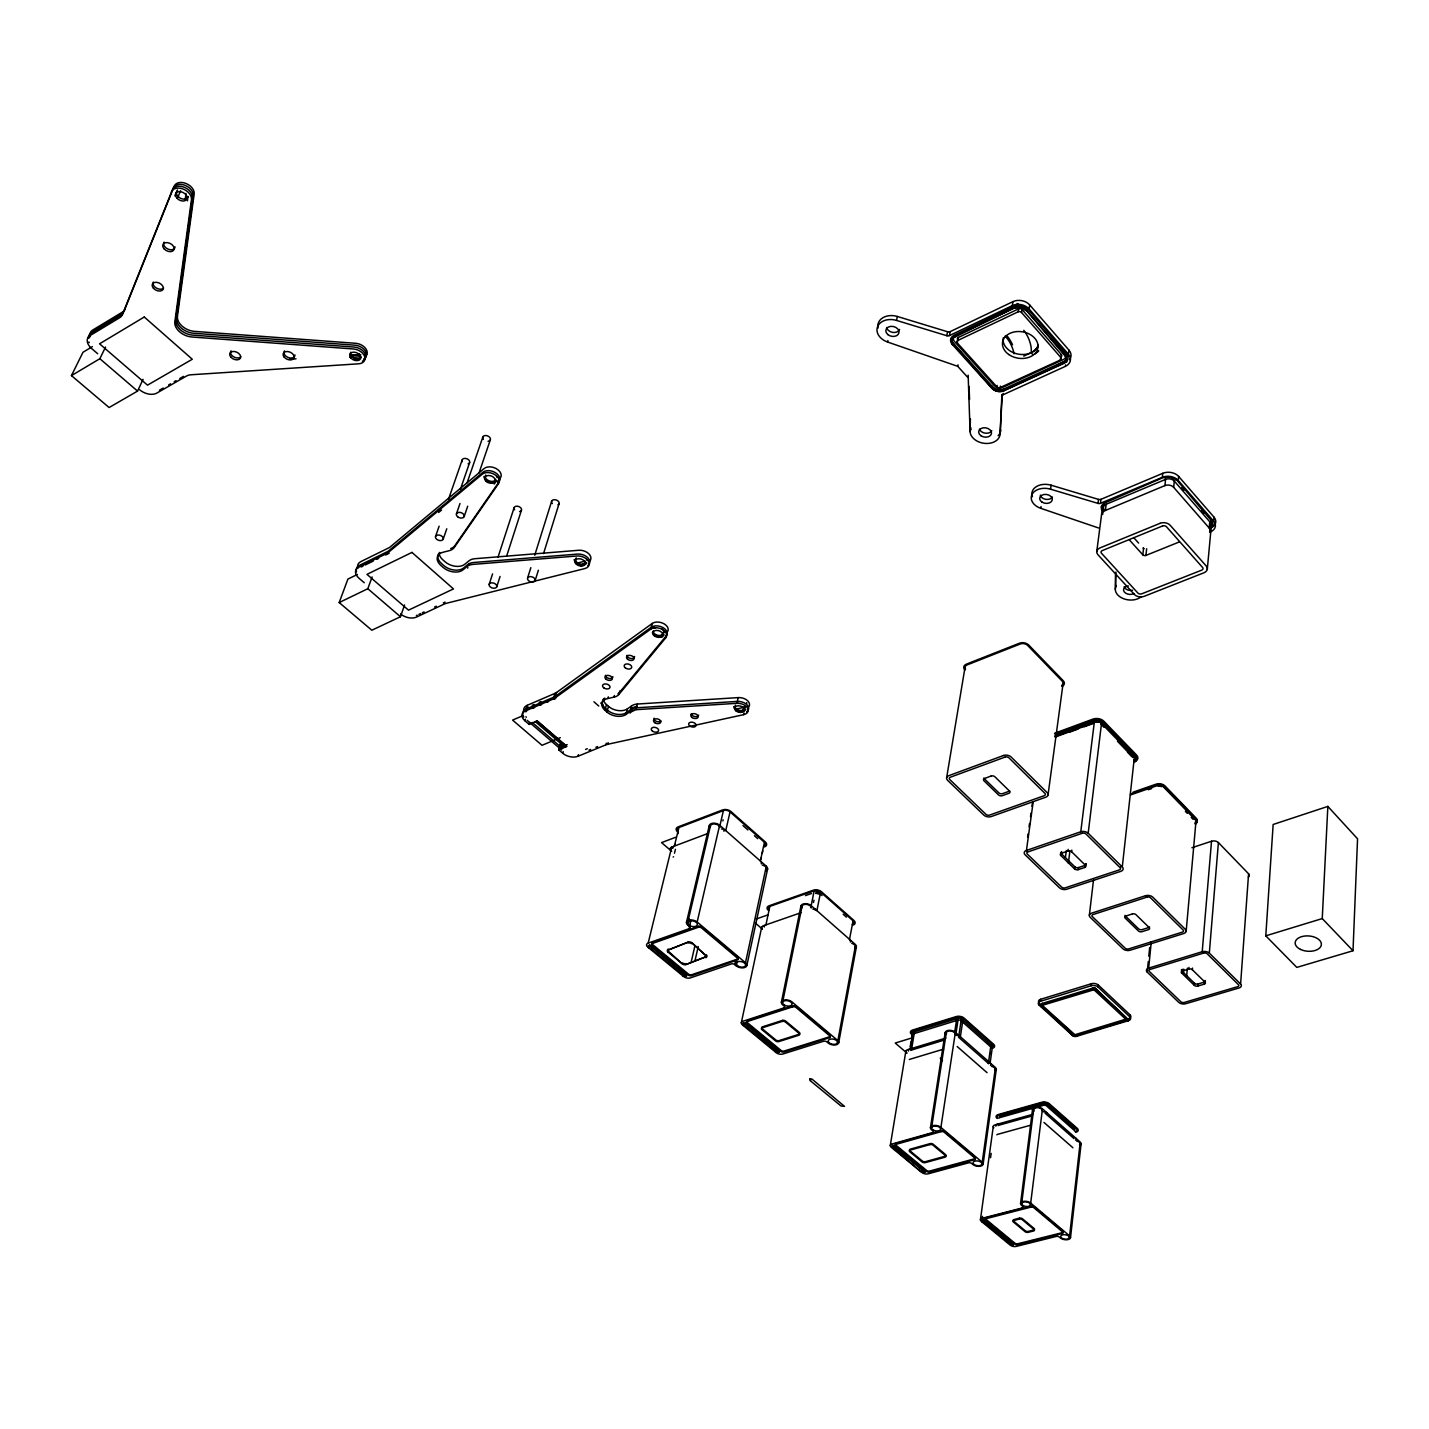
<?xml version="1.0" encoding="UTF-8"?>
<svg xmlns="http://www.w3.org/2000/svg" width="1429" height="1429" viewBox="0 0 1429 1429"><rect width="100%" height="100%" fill="white"/><g stroke="black" fill="none" stroke-linecap="round" stroke-linejoin="round"><path stroke-width="1.5" d="M1013.054 1244.659L983.884 1220.616L982.08 1221.045L982.509 1216.347M1141.253 596.697A14.433 9.842 6.3 0 1 1125.123 599.233A14.433 9.842 6.3 0 1 1115.299 589.23L1115.477 574.279M1115.638 586.497L1115.942 572.029M968.147 375.13L970.077 431.594A15.13 10.914 9.5 0 0 985.117 443.419A15.13 10.914 9.5 0 0 1000.121 433.952L1001.872 394.993M1000.121 433.952L1002.211 394.726M1353.013 950.749L1357.55 838.805L1327.845 806.403L1273.15 824.479L1265.79 935.834L1296.817 967.397L1353.013 950.749L1322.254 918.579L1327.845 806.403M1148.273 961.521L1147.219 972.095L1178.764 1002.39A5.037 2.858 6.1 0 0 1185.677 1003.747L1238.979 987.993A5.109 2.929 5.3 0 0 1240.604 984.063L1248.589 873.78L1218.401 842.574A4.984 3.054 5.3 0 0 1211.524 841.234L1191.893 847.736M1181.658 969.541A2.554 1.465 6 0 0 1181.837 970.952L1181.658 973.006L1194.358 985.367A2.536 1.447 5.9 0 0 1197.859 986.046L1204.254 984.134L1204.433 982.062A2.536 1.465 5.8 0 0 1205.379 981.509M1204.254 984.134A2.536 1.465 5.8 0 0 1205.04 982.17L1205.183 980.49M1240.604 984.063L1209.327 953.107L1218.401 842.574M1197.859 986.046L1198.02 983.992L1204.433 982.062M1147.219 972.095A5.073 2.929 6.5 0 1 1148.666 968.13L1202.218 951.714L1211.524 841.234M1205.04 982.17L1192.358 969.773L1192.5 968.094M1194.358 985.367L1194.537 983.295L1181.837 970.952M1186.606 976.561L1187.356 968.13M1181.658 973.006A2.554 1.465 6 0 1 1182.426 971.023L1188.839 969.076L1188.982 967.397M1182.426 971.023L1182.569 969.344M1186.177 931.119L1196.055 820.442M1183.48 972.506L1183.766 969.148M1210.292 530.534L1210.149 532.052A11.378 7.949 4.5 0 0 1213.685 521.21L1214.043 517.191L1178.657 476.446A11.486 8.181 5.2 0 0 1162.759 473.321L1101.009 499.31A2.84 2.001 6.8 0 1 1098.526 499.4L1051.101 485.199A14.808 10.45 8 0 0 1036.347 486.61A14.808 10.45 8 0 0 1032.417 496.774M1210.381 529.534L1210.524 528.033A11.361 7.949 4.5 0 0 1214.043 517.191M1207.291 569.296L1211.542 523.443M1209.666 528.855A8.538 5.966 4.5 0 0 1211.685 520.996L1211.774 520.12M1209.595 532.195A6.27 4.376 4.6 0 0 1209.184 528.015L1209.774 521.781L1174.316 481.091A6.323 4.501 5.2 0 0 1165.582 479.376L1106.171 504.276A6.234 4.376 6.6 0 0 1103.956 509.546M1148.791 956.251L1149.666 947.516M1148.666 968.13L1151.274 941.782M1129.839 1016.894L1130.053 1014.858L1098.347 985.063A5.001 2.858 7.3 0 0 1091.434 983.706L1040.598 999.3A4.93 2.787 8 0 0 1039.383 1003.104L1039.133 1005.123L1072.84 1035.739A2.447 1.358 7.6 0 0 1076.216 1036.4L1128.463 1020.663A4.948 2.787 6.9 0 0 1129.839 1016.894L1098.115 987.1A5.001 2.858 7.3 0 0 1091.202 985.742L1040.33 1001.336A4.93 2.787 8 0 0 1039.133 1005.123M1042.116 1005.194L1042.438 1003.354L1042.063 1005.141L1074.876 1034.739L1126.32 1019.002M1126.338 1019.681L1126.659 1017.823L1094.096 987.725L1041.616 1003.622A2.465 1.393 8 0 0 1041.009 1005.534L1040.884 1006.534A2.465 1.393 8 0 1 1041.473 1004.641L1041.616 1003.622M1127.695 1018.52A2.483 1.393 6.9 0 1 1126.999 1020.395L1126.892 1021.413A2.483 1.393 6.9 0 0 1127.588 1019.538L1095.936 988.743A2.501 1.429 7.3 0 0 1092.47 988.064L1092.363 989.082A2.501 1.429 7.3 0 1 1095.811 989.779L1127.588 1019.538M1128.463 1020.663L1128.66 1018.752M1211.685 520.996L1176.335 479.537M1213.685 521.21L1178.246 480.466L1178.657 476.446M1209.184 528.015L1173.656 487.325L1174.316 481.091M1033.185 801.883L1026.433 850.451A5.287 3.197 8.2 0 0 1025.165 854.846L1059.514 887.838A5.216 3.126 7.6 0 0 1066.731 889.249L1120.836 871.333A5.305 3.197 6.8 0 0 1122.283 866.974L1134.358 757.352L1101.509 723.431A5.18 3.34 7 0 0 1094.346 722.02L1054.656 736.649M1102.67 514.458A6.234 4.376 6.6 0 1 1105.385 510.457L1164.885 485.61L1165.582 479.376M1134.072 762.318A6.413 4.073 6.5 0 0 1135.412 756.977L1135.573 755.512L1102.759 721.574A6.466 4.162 7 0 0 1093.792 719.805L1055.263 734.042M1098.615 527.998L1040.759 508.313A14.826 10.45 8 0 1 1032.06 494.416A14.826 10.45 8 0 1 1050.511 489.182L1097.99 503.383A2.84 2.001 6.8 0 0 1100.491 503.294L1162.313 477.322L1162.759 473.321M1102.634 511.064A8.485 5.984 6.6 0 1 1104.921 502.865L1164.421 477.054M1129.482 540.037L1142.807 554.809A2.251 1.554 5.9 0 0 1145.897 555.417L1146.665 548.772M1069.41 1237.568A4.394 2.215 7.9 0 0 1063.176 1234.745A4.394 2.215 7.9 0 0 1062.569 1238.532A4.394 2.215 7.9 0 0 1069.41 1237.568L1080.038 1143.789M1098.115 987.1L1098.347 985.063M1070.5 1237.728L1081.092 1143.932M1091.202 985.742L1091.434 983.706M1142.807 554.809L1143.575 548.164M1041.473 1004.641L1093.239 988.797L1093.453 987.743M1126.552 1018.841L1094.918 988.082M1095.811 989.779L1095.936 988.743M1089.345 915.257L1093.507 880.05M1076.216 1036.4L1076.323 1035.382L1126.999 1020.395M1077.859 1035.257L1077.823 1035.632A4.876 2.733 7.6 0 1 1071.071 1034.31L1071.125 1033.935M1072.84 1035.739L1041.009 1005.534M1122.283 866.974L1088.184 833.232L1101.509 723.431M1060.586 852.47A2.644 1.608 7.6 0 0 1061.05 853.381L1060.782 855.471L1074.608 868.921A2.644 1.59 7.4 0 0 1078.252 869.636L1084.754 867.457L1085.004 865.385A2.644 1.59 7.3 0 0 1086.094 863.795M1084.754 867.457A2.644 1.59 7.3 0 0 1085.451 865.295L1085.647 863.598M1102.759 721.574L1102.581 723.038A6.484 4.162 7 0 0 1093.614 721.27L1057.21 734.702M1026.433 850.451L1080.771 831.767L1094.346 722.02M1078.252 869.636L1078.52 867.564L1085.004 865.385M1115.299 589.23L1115.477 587.748M1030.47 1204.861A4.448 2.269 8.3 0 0 1024.271 1201.896A4.448 2.269 8.3 0 0 1023.503 1205.754A4.448 2.269 8.3 0 0 1030.47 1204.861L1042.241 1110.601M1074.608 868.921L1074.876 866.849L1061.05 853.381M1093.614 721.27L1093.792 719.805M1060.782 855.471A2.644 1.608 7.6 0 1 1061.443 853.274L1067.963 851.059L1068.178 849.362M1068.374 863.223L1069.874 851.202M1085.451 865.295L1071.625 851.773L1071.839 850.094M1011.339 1245.088L1013.125 1244.981L1011.232 1245.016L982.009 1220.866L981.866 1221.831L982.116 1219.58L984.009 1219.669L1013.25 1244.016L1010.678 1243.516M1061.443 853.274L1061.658 851.577M1105.385 510.457L1106.171 504.276M1020.574 1203.397L1032.56 1109.261M1065.445 857.346L1066.32 850.505M1021.664 1203.54L1033.649 1109.404M1096.775 551.451L1102.616 506.438M1102.652 510.814L1102.884 509.063A8.485 5.984 6.6 0 1 1101.491 506.33M1040.33 1001.336L1040.598 999.3M1009.803 1243.73L1010.553 1244.463M1097.99 503.383L1098.526 499.4M1100.491 503.294L1101.009 499.31M185.163 200.006L186.038 193.415M981.919 1220.705L983.884 1220.616M187.413 200.846L188.003 196.47M1048.046 794.863L1063.087 683.437M980.419 1219.777L993.28 1126.409M990.547 1157.74L991.154 1153.399M981.973 1164.028A4.519 2.358 8.8 0 0 975.614 1160.955A4.519 2.358 8.8 0 0 974.935 1164.974A4.519 2.358 8.8 0 0 981.973 1164.028L995.191 1069.285M1027.612 837.34L1028.094 833.857M1029.059 826.927L1029.541 823.479M1030.505 816.584L1030.988 813.155M1031.934 806.295L1032.417 802.884M983.116 1164.117L996.281 1069.446M988.654 1063.748A2.215 1.215 8.7 0 0 988.368 1063.408L990.958 1045.046L961.378 1018.859A2.215 1.233 9.1 0 0 958.305 1018.252L914.471 1031.774A2.197 1.215 9.6 0 0 913.72 1032.274M989.636 1062.729L989.797 1061.586M990.94 1053.548L991.101 1052.405M911.934 1036.257L912.309 1033.989A4.376 2.429 9.6 0 1 913.167 1030.648L957.001 1017.109A4.43 2.483 9.1 0 1 963.146 1018.323L992.726 1044.528L990.136 1062.89A4.412 2.411 8.7 0 1 990.493 1065.445M1001.622 396.494A2.929 2.143 9.1 0 1 1002.836 394.886L1065.355 366.378L1065.587 364.877M1065.355 366.378A11.914 8.878 7.8 0 0 1068.392 354.178L1068.999 350.176L1029.702 304.949A12.057 9.128 9 0 0 1012.947 301.644L950.178 331.617A2.983 2.233 10.8 0 1 947.588 331.76L897.341 316.47A15.576 11.611 12.3 0 0 878.067 328.045M1050.511 489.182L1051.101 485.199M963.146 1018.323L960.377 1036.739A4.448 2.465 9.1 0 0 956.126 1035.275M1040.759 508.313L1041.026 506.581M1063.033 363.359L1063.194 362.359A7.449 5.537 7.8 0 0 1065.087 354.731L1025.736 309.557A7.538 5.698 9 0 0 1015.251 307.485L954.876 336.208A7.431 5.537 10.5 0 0 953.304 343.889L992.762 388.831A7.341 5.394 9.3 0 0 1002.926 390.832L1063.033 363.359A7.449 5.537 7.8 0 0 1064.927 355.732L1065.087 354.731M950.999 339.37A8.913 6.645 10.5 0 0 952.607 342.406L952.232 344.389L991.869 388.313A8.806 6.466 9.3 0 0 1004.069 390.724L1064.158 363.27L1064.444 361.269A8.931 6.645 7.8 0 0 1066.784 359.626M1064.158 363.27A8.931 6.645 7.8 0 0 1066.427 354.106L1066.498 353.606M954.715 1032.06L957.001 1017.109M940.639 1129.142L955.108 1034.096M955.858 1034.364L958.305 1018.252M1061.086 356.839A2.376 1.768 7.8 0 0 1061.354 354.571L1022.021 309.468A2.411 1.822 9 0 0 1018.663 308.825L958.341 337.476L957.269 342.906L996.906 386.92A2.34 1.733 9.3 0 0 1000.157 387.563L1060.3 360.019L1060.604 357.964M1060.3 360.019A2.376 1.768 7.8 0 0 1060.89 357.572L1061.354 354.571M961.378 1018.859L958.591 1037.275L988.368 1063.408M892 1146.826L921.366 1172.066L924.902 1172.227L922.902 1172.369M922.241 1171.816L921.509 1171.101M930.44 1127.713L945.158 1032.738M931.565 1127.874L946.266 1032.881M910.255 1046.51L911.005 1041.955M913.167 1030.648L910.166 1048.922A4.412 2.411 9.6 0 0 908.487 1051.101M910.827 1050.422A2.197 1.215 9.6 0 1 911.47 1050.065L914.471 1031.774M1064.927 355.732L1025.736 309.557M1066.427 354.106L1027.183 308.289M890.303 1145.361L905.861 1051.137M1068.392 354.178L1029.059 308.932L1029.702 304.949M1060.89 357.572L1021.521 312.469L1022.021 309.468M946.641 777.715L965.075 666.986M1002.926 390.832L1063.194 362.359M1002.836 394.886L1003.087 393.404M1004.069 390.724L1004.391 388.724L1064.444 361.269M957.269 342.906A2.376 1.768 10.5 0 1 957.787 340.459L1018.162 311.808L1018.663 308.825M967.737 377.363L957.734 366.324L887.552 342.013A15.594 11.611 12.3 0 1 877.638 326.526A15.594 11.611 12.3 0 1 896.519 320.418L946.838 335.726A2.983 2.233 10.8 0 0 949.41 335.583L1012.268 305.627L1012.947 301.644M1000.157 387.563L1000.425 386.08M952.232 344.389A8.913 6.645 10.5 0 1 954.125 335.19L1014.572 306.056M953.125 344.871A7.431 5.537 10.5 0 1 954.679 337.208L1015.251 307.485M992.762 388.831L953.304 343.889M996.906 386.92L997.156 385.437M991.869 388.313L992.226 386.33L952.607 342.406M970.077 431.594L970.416 418.947M837.519 1042.598A4.734 2.59 10.6 0 0 831.017 1039.026A4.734 2.59 10.6 0 0 830.07 1043.42A4.734 2.59 10.6 0 0 837.519 1042.598L855.239 946.73M838.68 1042.831L856.364 946.945M957.734 366.324L958.019 364.842M849.469 939.585L853.077 920.83L820.585 892.071A4.644 2.733 11.2 0 0 814.155 890.803L769.838 906.397A4.591 2.662 11.8 0 0 768.963 909.88M954.679 337.208L954.876 336.208M949.41 335.583L950.178 331.617M946.838 335.726L947.588 331.76M815.334 910.13L815.566 908.969M820.585 892.071L816.906 910.666A4.662 2.715 11.2 0 0 812.869 909.13M810.904 907.058L814.155 890.803M813.494 902.503L813.958 900.181M744.223 1024.2L743.116 1025.468L744.223 1024.2L743.294 1022.878L745.116 1022.896L779.341 1051.101L775.751 1051.172L775.554 1052.155L779.234 1052.28L777.34 1052.566M776.447 1051.869L776.644 1050.887M781.395 1002.193L800.919 906.057M782.574 1002.426L802.062 906.29M887.552 342.013L887.873 340.531M769.838 906.397L765.926 924.885A4.609 2.662 11.8 0 0 764.283 927.028M896.519 320.418L897.341 316.47M741.312 1022.771L761.657 927.385M707.123 833.768L671.701 847.111L648.159 943.14A4.894 2.751 13.2 0 0 647.712 947.016L683.669 976.579A4.823 2.697 12.6 0 0 690.368 977.9L731.344 963.932A2.429 1.375 12.1 0 1 734.72 964.593L736.257 965.879A6.091 3.43 12 0 0 744.705 967.54A6.091 3.43 12 0 0 745.491 962.753L766.319 866.224L719.644 825.212A6.02 3.608 12.9 0 0 712.214 823.318A6.02 3.608 12.9 0 0 709.516 827.284M746.849 965.486L767.605 868.993M672.773 848.415A4.751 2.804 13.3 0 1 674.363 846.129L678.9 827.552L723.431 810.565A4.787 2.876 12.8 0 1 730.058 811.868L764.444 842.324L760.371 860.99A4.751 2.804 12.2 0 1 761.228 863.777M760.996 859.079L761.264 857.9M762.264 853.238L762.782 850.916M734.72 964.593L735.613 960.467M736.257 965.879L737.15 961.771M705.801 957.716A2.447 1.375 12.5 0 0 706.069 955.787L691.797 942.693A2.447 1.393 12.7 0 0 688.403 942.033L668.129 950.035A2.447 1.375 13 0 0 667.897 951.964L682.401 963.95A2.429 1.358 12.7 0 0 685.777 964.611L706.015 956.733A2.447 1.375 12.5 0 0 706.301 954.804M730.058 811.868L725.753 830.571A4.805 2.876 12.8 0 0 721.556 828.963M722.86 820.907L723.11 819.835M691.207 961.913L694.923 945.855M723.931 831.267L724.181 830.178M695.012 960.556L698.245 946.516M682.401 963.95L668.129 950.982A2.447 1.375 13 0 1 668.361 949.052M668.129 950.035L688.403 942.033M745.134 706.926A6.305 4.001 13.1 0 1 743.812 707.373L742.937 711.178L738.579 712.124M649.409 947.338L648.516 947.659L649.481 944.658L686.777 974.864L683.133 974.953L682.901 975.936L686.652 976.132L684.562 976.275M567.188 744.616L560.99 747.188L562.061 743.473L560.293 744.205L558.685 749.796L562.758 753.279A11.075 6.716 15.4 0 0 578.013 756.28L605.842 744.848A12.325 7.52 14.8 0 1 607.736 744.277L743.669 714.661L744.062 713M685.777 964.611L706.015 956.733M706.069 955.787L691.797 942.693M745.491 962.753L697.156 922.027L719.644 825.212M719.627 826.927L723.431 810.565M686.456 922.473L709.231 825.766M687.671 922.705L710.409 825.998M648.159 943.14L689.225 928.618A2.465 1.411 12.8 0 0 689.492 926.635L687.903 925.295L689.367 919.097M689.492 926.635L690.939 920.419M689.225 928.618L690.189 924.474M608.307 696.834L607.843 698.495A12.575 7.824 15.1 0 0 604.914 710.249L606.914 712.017A12.557 7.806 15 0 0 625.902 714.518L630.135 711.517A12.522 7.788 14.6 0 1 635.923 709.695L736.882 703.318L738.221 697.602A8.842 5.609 13.1 0 1 747.903 701.014A8.842 5.609 13.1 0 1 747.903 707.677M667.897 951.964L668.129 950.982M675.006 845.414L675.292 844.253M677.846 833.822L678.132 832.66M674.47 853.22L675.417 849.362M607.843 698.495L613.97 697.138A12.665 7.931 15.3 0 0 618.864 694.494L665.753 637.781L667.272 632.065A9.092 5.877 14.9 0 0 664.074 623.812A9.092 5.877 14.9 0 0 652.267 623.437L556.542 692.493A12.593 7.824 16.2 0 1 554.97 693.369L527.122 705.354A11.2 6.859 16.2 0 0 523.854 711.142M635.923 709.695L637.423 704.033L738.221 697.602M558.685 749.796L566.741 746.456L537.179 720.966L529.123 724.378L524.961 720.823A11.218 6.859 16.1 0 1 525.443 710.963L553.309 698.995A12.611 7.806 16.2 0 0 554.899 698.12L650.731 629.153L652.267 623.437M630.135 711.517L631.654 705.872A12.504 7.788 14.6 0 1 637.423 704.033M653.392 628.135L653.767 626.706M625.902 714.518L627.42 708.855L631.654 705.872M607.736 744.277L608.182 742.633M618.864 694.494L619.829 690.939M605.842 744.848L606.289 743.205M604.914 710.249L606.468 704.604A12.539 7.824 15.1 0 1 603.342 699.281M606.914 712.017L608.468 706.373L606.468 704.604M613.97 697.138L614.416 695.494M578.013 756.28L578.459 754.655M562.758 753.279L563.222 751.654M553.309 698.995L554.97 693.369M554.899 698.12L556.542 692.493M555.667 698.102L556.631 694.833L554.881 695.584M529.123 724.378L529.677 722.52M525.443 710.963L527.122 705.354M524.961 720.823L525.461 719.18M535.143 580.621A4.001 2.59 17.4 0 0 530.284 576.601A4.001 2.59 17.4 0 0 528.676 580.781A4.001 2.59 17.4 0 0 535.143 580.621L538.376 570.242M543.538 553.612L559.043 503.722M527.587 578.048L530.838 567.67M534.75 555.202L551.665 501.186M496.738 586.819A3.983 2.554 17.9 0 0 491.862 582.818A3.983 2.554 17.9 0 0 490.326 586.98A3.983 2.554 17.9 0 0 496.738 586.819L500.079 576.459M506.759 555.756L521.46 510.189M489.2 584.265L492.576 573.904M497.953 557.346L514.118 507.67M464.175 516.548L467.712 506.17M479.037 472.945L490.361 439.721M456.423 513.886L459.995 503.508M467.122 482.752L482.823 437.095M443.204 539.144A4.055 2.626 19.1 0 0 438.203 535A4.055 2.626 19.1 0 0 436.702 539.287A4.055 2.626 19.1 0 0 443.204 539.144L446.777 528.766M460.352 489.432L469.641 462.532M435.523 536.5L439.132 526.158M448.492 499.257L462.174 459.942M357.393 574.458L347.908 579.084L339.191 602.556L371.826 630.225L400.459 616.739L404.586 604.967M339.191 602.556L367.825 588.712L372.112 576.941M174.963 195.934L176.607 191.843M175.874 194.058L177.518 189.968M177.857 197.398L180.322 191.272A3.09 2.108 27.5 0 1 180.661 190.754M92.403 346.604L82.989 352.266L71.45 375.613L109.104 407.533L137.559 391.082L143.061 379.364M71.45 375.613L99.851 358.715L105.567 347.015M497.56 482.055L500.4 477.947A9.628 6.43 19.1 0 0 496.47 468.748A9.628 6.43 19.1 0 0 484.217 468.498L390.26 546.896A13.343 8.52 19.9 0 1 388.688 547.896L360.805 561.633A11.861 7.467 19.7 0 0 357.875 568.117M494.184 484.092L496.703 480.537M659.894 637.012L663.967 632.172M661.949 637.191L663.985 634.762M438.489 509.903L442.901 506.223M438.632 512.457L441.579 510.01M159.459 390.188L163.174 388.045M168.658 384.901L170.515 383.829M174.213 381.704L176.071 380.65M179.768 378.506L183.501 376.381M1126.213 1020.699L1075.465 1035.703M361.251 566.956L362.984 566.098M365.252 564.991L373.219 561.079M376.899 559.275L378.649 558.417M385.651 554.988L389.152 553.255M1031.452 352.552L1023.736 356.125M418.893 614.381L420.626 613.559M422.359 612.755L424.109 611.934M434.559 607.021L436.309 606.218M443.312 602.913L445.062 602.091M1042.259 1005.355L1093.935 989.779L1126.57 1020.002M532.249 705.319L533.982 704.568M539.18 702.336L540.912 701.585M532.856 708.302L534.589 707.569M539.805 705.319L541.555 704.586M546.771 702.336L548.522 701.585M553.773 699.335L555.524 698.585M522.746 715.75L512.582 720.091L542.02 745.295L560.311 737.668M585.568 749.457L587.301 748.742M588.927 750.154L590.659 749.439M595.875 747.278L597.608 746.563M1145.897 555.417L1179.014 542.073M924.688 1171.673L894 1145.522L892.053 1145.433L924.902 1172.227L922.402 1170.851M675.756 837.233L661.556 842.61L671.684 851.291M1054.548 733.291L1093.078 719.055A7.77 5.001 7 0 1 1103.831 721.181L1136.644 755.119A7.681 4.876 6.5 0 1 1134.483 761.764M1055.709 734.47L1094.221 720.252A5.698 3.662 7 0 1 1102.116 721.806L1134.93 755.727A5.645 3.572 6.5 0 1 1134.019 760.317M1054.852 735.185L1094.525 720.555A5.18 3.34 7 0 1 1101.688 721.967L1135.412 756.977M1055.424 736.989L1093.935 722.788M1069.91 732.059L1078.002 729.058M1084.093 726.825L1094.221 723.092M805.509 895.608L811.547 893.482M756.28 918.99L768.391 914.739M1133.108 792.166L1156.168 784.128A6.341 3.983 6 0 1 1164.921 785.843L1196.323 818.317A6.288 3.876 5.6 0 1 1195.323 823.211M1130.518 794.024L1156.847 784.843A5.073 3.18 6 0 1 1163.867 786.218L1195.269 818.674A5.019 3.108 5.6 0 1 1195.376 821.925M1130.41 794.988L1156.758 785.807A5.073 3.18 6 0 1 1163.76 787.2L1195.18 819.657A5.019 3.108 5.6 0 1 1195.019 823.14M1148.327 789.719L1151.631 788.576M800.883 912.72L763.282 925.796A4.609 2.644 11.8 0 0 762.407 929.261M911.22 1038.133L895.233 1043.045L906.879 1053.048M1265.79 935.834L1322.254 918.579M945.873 1038.061L907.558 1049.726A4.394 2.411 9.7 0 0 906.701 1053.03M911.47 1050.065L944.408 1040.044M943.587 1049.118L909.969 1059.264A2.215 1.197 9.7 0 0 909.344 1059.603M1033.042 1114.245L995.031 1124.873A4.287 2.269 8.6 0 0 993.852 1127.767M1031.524 1116.085L998.871 1125.212A2.143 1.143 8.5 0 0 998.121 1125.659M1030.97 1125.105L997.621 1134.358A2.143 1.143 8.6 0 0 996.87 1134.805M1093.239 988.797L1094.793 989.1M576.334 563.33L585.193 561.097M582.996 563.74L586.533 562.847M580.531 565.795L584.068 564.902M735.131 709.266L743.812 707.373M1093.274 989.779L1094.685 990.118M358.411 358.697L353.57 359.036M289.426 359.251L296.035 358.822M351.141 355.16L357.75 354.731A2.894 1.965 22.7 0 0 359.465 353.695M350.98 355.517L359.483 354.946A5.787 3.93 22.7 0 0 360.769 354.714M349.909 357.429L358.733 356.839A5.787 3.93 22.7 0 0 360.751 356.285M745.063 1023.986L779.037 1051.958M650.427 946.052L686.474 975.757M1074.001 1035.453L1075.322 1035.739L1041.973 1006.195M893.839 1146.487L892.893 1146.576M648.623 946.695L683.133 974.953M743.259 1024.557L775.751 1051.172M532.213 722.431L562.508 748.51M527.176 720.359L561.651 750.011M97.708 353.749L91.652 348.551A13.129 8.395 25.8 0 1 90.045 335.601L119.589 317.756A14.826 9.592 26.3 0 0 122.412 314.523L172.373 189.878A10.86 7.395 27.5 0 1 183.984 187.145A10.86 7.395 27.5 0 1 192.397 197.559L175.696 320.078A14.683 9.646 25.2 0 0 192.683 335.118L354.499 347.104A10.128 6.859 22.7 0 1 364.842 353.32A10.128 6.859 22.7 0 1 362.377 361.233M364.252 582.746L359.001 578.245A11.879 7.467 19.7 0 1 358.733 567.242L386.652 553.541A13.379 8.503 19.9 0 0 388.224 552.541L482.27 474.196A9.646 6.43 19 0 1 494.559 474.464A9.646 6.43 19 0 1 498.507 483.663L454.136 547.646A13.415 8.663 19 0 1 449.26 550.683L443.026 552.255A13.308 8.538 18.7 0 0 440.864 565.42L443.079 567.367A13.29 8.538 18.7 0 0 462.925 569.903L467.069 566.509A13.254 8.503 18.2 0 1 472.928 564.401L576.994 555.988A9.342 6.127 16.7 0 1 588.355 561.043A9.342 6.127 16.7 0 1 584.854 568.563L446.348 603.306A13.022 8.199 18.2 0 0 444.437 603.985L416.518 617.06A11.7 7.324 18.8 0 1 400.531 613.916M99.851 358.715L137.559 391.082M367.825 588.712L400.459 616.739M755.441 923.134L761.818 928.618M537.072 720.859L566.598 746.313M536.179 721.234L565.866 746.742M535.303 721.609L564.83 747.045M560.293 744.205L563.08 746.599M940.228 1058.157L942.479 1060.139A4.341 2.376 9.2 0 1 942.033 1059.711M1033.846 1111.512L1033.524 1111.244A5.43 2.912 8.1 0 1 1034.846 1107.296A5.43 2.912 8.1 0 1 1042.366 1108.761L1080.181 1142.003A5.359 2.84 7.7 0 1 1079.538 1145.576M957.198 1046.546L987.046 1072.661M600.698 703.068L602.716 704.854M593.91 701.764L598.769 706.051M742.991 825.605L747.903 829.945M754.441 835.751L757.727 838.644M822.05 895.572L818.799 892.696A2.322 1.358 11.2 0 0 815.709 892.018M843.164 914.256L846.415 917.132M1101.044 724.289L1104.028 727.379M1117.46 741.24L1132.375 756.655A2.554 1.625 6.5 0 1 1132.786 757.406M1185.373 811.35L1187.32 813.369M1191.214 817.388L1193.161 819.389M1127.481 752.172L1131.964 756.798M1134.179 538.144L1138.609 543.074M1032.828 354.642L1031.131 352.713A17.952 8.127 65.6 0 0 1023.771 330.295M1181.729 487.682L1183.962 490.236M1201.682 510.582L1203.879 513.1M969.023 386.419L969.576 399.423M678.15 831.267A4.734 2.822 13.4 0 1 678.9 827.552M764.444 842.324A4.734 2.822 12.2 0 1 763.783 846.272M688.171 943.015A2.447 1.393 12.7 0 1 691.565 943.694M686.009 963.628A2.429 1.358 12.7 0 1 682.633 962.967M670.969 850.827A4.751 2.804 13.4 0 1 671.701 847.111M687.903 925.295A6.198 3.537 12.8 0 1 688.564 920.33A6.198 3.537 12.8 0 1 697.156 922.027M766.319 866.224A5.93 3.501 12.1 0 1 766.266 870.761M710.427 826.605A4.805 2.876 12.9 0 1 714.786 823.961A4.805 2.876 12.9 0 1 719.859 827.552M762.246 865.081A4.734 2.804 12.1 0 1 765.873 869.797M677.525 831.857A5.912 3.519 13.4 0 1 678.132 826.891L722.663 809.904A5.966 3.608 12.8 0 1 730.951 811.529L765.337 841.985A5.912 3.519 12.2 0 1 764.533 846.915M673.148 857.043A2.376 1.393 13.3 0 1 673.595 856.793M815.637 893.447A2.322 1.358 11.2 0 1 818.37 894.072M650.731 629.153A9.11 5.877 14.9 0 1 662.556 629.528A9.11 5.877 14.9 0 1 665.753 637.781M523.782 717.054A11.2 6.859 16.1 0 1 525.997 709.088L553.863 697.12A12.593 7.806 16.2 0 0 555.452 696.245L651.231 627.26A9.092 5.877 14.9 0 1 663.056 627.617A9.092 5.877 14.9 0 1 666.271 635.869L619.382 692.601A12.647 7.931 15.3 0 1 617.917 693.869M736.882 703.318A8.86 5.591 13.1 0 1 747.528 707.962A8.86 5.591 13.1 0 1 743.669 714.661M746.527 711.838A8.842 5.591 13.1 0 0 747.242 705.069A8.842 5.591 13.1 0 0 737.328 701.407L636.423 707.802A12.522 7.788 14.6 0 0 630.636 709.641L626.42 712.624A12.557 7.824 15 0 1 607.432 710.142L605.432 708.373A12.557 7.824 15.1 0 1 604.806 698.067M663.342 632.261A5.198 3.358 14.9 0 1 658.501 635.441A5.198 3.358 14.9 0 1 653.214 630.993M744.509 706.515A5.055 3.197 13.1 0 1 741.008 710.517A5.055 3.197 13.1 0 1 734.97 706.569M735.203 705.604A5.055 3.197 13.1 0 1 735.471 705.176M627.42 708.855A12.539 7.824 15 0 1 608.468 706.373M663.663 635.101A6.502 4.198 14.9 0 1 657.644 636.137A6.502 4.198 14.9 0 1 652.338 632.6M654.446 627.992A6.502 4.198 14.9 0 1 655.447 627.724M662.145 629.153A6.502 4.198 14.9 0 1 664.664 632.636M526.336 717.251A8.717 5.341 16.1 0 1 525.926 716.715M525.801 711.856A8.717 5.341 16.1 0 1 526.64 711.106M526.194 709.606A8.699 5.341 16.2 0 1 528.266 707.051M745.831 709.338A6.323 4.001 13.1 0 1 739.079 711.106A6.323 4.001 13.1 0 1 733.738 706.569M736.685 703.3A6.323 4.001 13.1 0 1 737.9 703.086M746.581 702.586A6.305 4.001 13.1 0 1 746.903 703.3M630.028 713.089A12.504 7.77 14.6 0 1 634.047 710.624M631.707 708.641A12.486 7.77 14.6 0 1 636.834 706.462M612.916 676.739A3.823 2.411 15.4 0 1 608.986 678.436A3.823 2.411 15.4 0 1 605.449 675.274M634.583 656.5A3.858 2.447 15.2 0 1 630.778 658.519A3.858 2.447 15.2 0 1 627.045 655.286M660.912 720.931A3.751 2.34 14.3 0 1 656.286 721.359A3.751 2.34 14.3 0 1 654.089 718.162M698.62 715.143A3.769 2.358 13.8 0 1 694.69 716.536A3.769 2.358 13.8 0 1 691.279 713.696M450.689 548.557A13.397 8.663 19.1 0 0 454.779 545.753L499.132 481.752A9.646 6.43 19.1 0 0 495.202 472.552A9.646 6.43 19.1 0 0 482.913 472.302L388.902 550.647A13.361 8.52 19.9 0 1 387.33 551.665L359.429 565.366A11.879 7.467 19.7 0 0 356.482 571.85M439.721 552.398A13.29 8.538 18.7 0 0 441.525 563.544L443.722 565.491A13.29 8.538 18.7 0 0 463.55 568.01L467.712 564.634A13.236 8.503 18.2 0 1 473.553 562.508L577.566 554.077A9.342 6.127 16.8 0 1 588.105 558.042A9.342 6.127 16.8 0 1 587.837 565.58M417.161 615.184A11.7 7.324 18.8 0 1 416.411 615.506M496.613 480.662A6.895 4.591 19.1 0 1 489.272 481.895A6.895 4.591 19.1 0 1 483.913 476.536M496.524 476.411A6.895 4.591 19.1 0 1 496.935 477.179M586.73 563.187A6.681 4.376 16.8 0 1 579.531 564.723A6.681 4.376 16.8 0 1 574.19 559.543M586.569 559.507A6.681 4.376 16.8 0 1 586.908 560.168M467.622 568.099A13.218 8.485 18.2 0 1 467.962 567.724M439.185 553.88A13.29 8.538 18.8 0 0 442.811 559.775L445.008 561.722A13.272 8.538 18.7 0 0 464.818 564.241L468.962 560.847A13.218 8.503 18.2 0 1 474.803 558.721L578.709 550.272A9.324 6.145 16.8 0 1 588.962 553.952A9.324 6.145 16.8 0 1 589.462 561.383M469.212 563.955A13.2 8.485 18.2 0 1 469.587 563.58M495.809 479.304A5.52 3.68 19.1 0 1 488.861 480.769A5.52 3.68 19.1 0 1 485.735 475.035M585.747 562.24A5.341 3.501 16.8 0 1 578.656 563.473A5.341 3.501 16.8 0 1 576.262 557.882M462.371 461.621A3.948 2.644 19.6 0 1 464.211 458.459A3.948 2.644 19.6 0 1 469.212 460.477A3.948 2.644 19.6 0 1 468.033 463.889M483.359 439.346A4.001 2.697 19.6 0 1 484.681 435.631A4.001 2.697 19.6 0 1 490.076 437.828A4.001 2.697 19.6 0 1 488.057 441.257M514.619 509.796A3.876 2.572 18.3 0 1 515.833 506.313A3.876 2.572 18.3 0 1 521.085 508.224A3.876 2.572 18.3 0 1 519.531 511.582M552.344 503.58A3.894 2.608 17.7 0 1 552.952 499.971A3.894 2.608 17.7 0 1 558.221 501.186A3.894 2.608 17.7 0 1 557.935 504.848M801.562 908.147A5.841 3.412 11.3 0 1 803.473 903.896A5.841 3.412 11.3 0 1 811.154 905.611L855.221 944.337A5.752 3.305 10.6 0 1 855.328 948.374M849.594 939.389A4.609 2.662 10.7 0 1 850.326 942.015M802.241 907.415A4.68 2.715 11.3 0 1 806.206 904.378A4.68 2.715 11.3 0 1 811.225 908.094M851.738 943.354A4.609 2.644 10.6 0 1 855.167 946.98M853.077 920.83A4.591 2.662 10.7 0 1 852.291 924.509M768.338 910.416A5.734 3.322 11.8 0 1 769.124 905.772L813.44 890.16A5.805 3.412 11.2 0 1 821.496 891.75L853.97 920.526A5.734 3.34 10.7 0 1 852.988 925.135M913.524 1033.971A2.197 1.215 9.6 0 1 914.167 1033.596L958.019 1020.092A2.215 1.233 9.1 0 1 961.092 1020.699L990.708 1046.885A2.197 1.215 8.7 0 1 991.047 1047.332M990.958 1045.046A2.197 1.215 8.7 0 1 991.315 1045.51M123.323 312.665A14.808 9.592 26.3 0 1 120.5 315.898L90.956 333.743A13.129 8.395 25.8 0 0 88.169 337.851M89.223 342.674A13.129 8.395 25.8 0 1 88.884 341.978M360.93 357.446A5.787 3.912 22.7 0 1 353.91 357.839A5.787 3.912 22.7 0 1 350.694 352.213M294.963 354.928A5.787 3.858 23.6 0 1 288.229 357.518A5.787 3.858 23.6 0 1 284.496 350.909M240.804 356.875A5.787 3.823 24.2 0 1 233.445 356.696A5.787 3.823 24.2 0 1 231.069 350.837M187.913 196.845A6.198 4.216 27.5 0 1 179.822 197.934A6.198 4.216 27.5 0 1 177.5 190.646M175.052 246.824A6.073 4.055 26.7 0 1 167.997 249.11A6.073 4.055 26.7 0 1 164.156 242.126M163.585 288.051A5.966 3.948 26.2 0 1 156.35 288.051A5.966 3.948 26.2 0 1 153.314 282.085M139.578 389.724A12.897 8.235 24.7 0 0 156.761 393.118L186.377 376.095A14.326 9.253 24.2 0 1 191.236 374.755L358.679 363.806A10.146 6.859 22.7 0 0 364.681 356.535A10.146 6.859 22.7 0 0 353.731 348.998L191.825 336.994A14.683 9.646 25.2 0 1 174.82 321.954L191.486 199.435A10.86 7.395 27.5 0 0 183.073 189.021A10.86 7.395 27.5 0 0 171.462 191.754M90.188 336.762A13.111 8.395 25.9 0 1 92.796 330.01L122.305 312.165A14.79 9.592 26.3 0 0 125.145 308.932M365.127 356.732A10.128 6.859 22.7 0 0 365.913 348.837A10.128 6.859 22.7 0 0 356 343.317L194.398 331.367A14.665 9.646 25.2 0 1 177.446 316.327L194.201 193.808A10.843 7.395 27.5 0 0 185.824 183.394A10.843 7.395 27.5 0 0 174.213 186.127L124.234 310.79A14.79 9.592 26.3 0 1 121.411 314.023L91.885 331.867A13.111 8.395 25.8 0 0 89.134 337.994M173.302 188.003A10.843 7.395 27.5 0 1 184.913 185.27A10.843 7.395 27.5 0 1 193.308 195.684L176.571 318.203A14.665 9.646 25.2 0 0 193.54 333.243L355.249 345.211A10.128 6.859 22.7 0 1 365.431 351.141A10.128 6.859 22.7 0 1 363.663 359.09M911.452 1034.239A5.484 3.037 9.6 0 1 912.506 1030.077L956.34 1016.537A5.537 3.09 9.1 0 1 964.039 1018.037L993.619 1044.26A5.484 3.037 8.7 0 1 992.369 1048.386M942.3 1060.729A5.43 2.965 9.2 0 1 941.175 1059.961M992.726 1044.528A4.394 2.429 8.7 0 1 992.333 1047.6M999.246 1116.781A2.143 1.143 8.5 0 1 1000.104 1116.138L1043.67 1103.867A2.161 1.161 8 0 1 1046.653 1104.438L1074.644 1129.106A2.143 1.143 7.7 0 1 1074.965 1129.535M1043.938 1122.497A2.179 1.161 8 0 1 1044.385 1122.801L1072.536 1147.416A2.161 1.143 7.7 0 1 1072.857 1147.826M997.889 1118.157A4.269 2.286 8.5 0 1 998.871 1115.067L1042.438 1102.777A4.323 2.322 8 0 1 1048.422 1103.956L1076.412 1128.642A4.287 2.286 7.7 0 1 1075.305 1131.714M997.031 1118.407A5.341 2.858 8.5 0 1 998.246 1114.531L1041.83 1102.223A5.412 2.912 8 0 1 1049.297 1103.706L1077.287 1128.392A5.359 2.84 7.7 0 1 1075.894 1132.25M995.906 1126.159A4.287 2.269 8.5 0 1 997.621 1124.159M1043.188 1111.708A4.341 2.322 8 0 1 1047.296 1113.102M1075.358 1137.77A4.305 2.269 7.7 0 1 1075.59 1140.163M1073.911 1138.663A2.143 1.143 7.7 0 0 1073.59 1138.234L1045.528 1113.602A2.161 1.161 8 0 0 1045.117 1113.316M1033.864 1110.369A4.341 2.322 8.1 0 1 1037.597 1107.636A4.341 2.322 8.1 0 1 1042.188 1110.833M1076.573 1141.021A4.287 2.269 7.7 0 1 1079.538 1144.629M999.103 1118.121A2.143 1.143 8.5 0 1 999.907 1117.585L1043.492 1105.314A2.161 1.161 8 0 1 1046.475 1105.903L1074.483 1130.571A2.143 1.143 7.7 0 1 1074.804 1131M945.962 1034.578A5.573 3.09 9.2 0 1 947.606 1030.541A5.573 3.09 9.2 0 1 955.144 1032.131L995.263 1067.392A5.502 3.001 8.7 0 1 995.424 1070.803M946.534 1033.899A4.466 2.483 9.2 0 1 950.231 1030.952A4.466 2.483 9.2 0 1 955.054 1034.346M991.53 1066.356A4.412 2.411 8.7 0 1 995.031 1069.767M1052.441 497.024A6.341 4.483 8 0 1 1045.796 499.328A6.341 4.483 8 0 1 1040.312 495.077M1115.995 587.033A14.415 9.842 6.2 0 1 1115.781 585.265M1164.885 485.61A6.341 4.501 5.2 0 1 1173.656 487.325M1212.435 524.693A8.52 5.966 4.5 0 1 1209.863 526.854M1212.578 519.995A8.52 5.966 4.5 0 1 1213.042 521.121M1164.331 477.947A8.628 6.127 5.2 0 1 1176.246 480.287M1209.774 521.781A6.252 4.376 4.5 0 1 1209.881 526.336M1210.667 520.906A6.252 4.376 4.5 0 1 1210.363 523.961M1103.724 505.384A6.216 4.376 6.6 0 1 1104.456 503.705A7.074 4.984 6.6 0 0 1103.456 509.331M1162.313 477.322A11.503 8.181 5.2 0 1 1178.246 480.466M1132.572 590.248A6.18 4.216 6.2 0 1 1124.123 586.747M1133.965 593.482A6.18 4.216 6.3 0 1 1124.248 591.856A6.18 4.216 6.3 0 1 1128.41 585.979M1211.506 523.943A7.109 4.966 4.5 0 1 1210.184 526.247M1210.774 521.067A7.109 4.966 4.5 0 1 1211.042 521.496M1171.905 477.929A7.181 5.109 5.2 0 1 1173.709 478.822M1144.004 548.665A2.804 1.947 5.9 0 1 1143.039 547.986M1038.222 345.282A17.88 13.379 8.9 0 1 1017.394 353.963A17.88 13.379 8.9 0 1 1003.354 337.619M1038.008 351.052A20.863 15.612 8.9 0 1 1037.115 351.891M1068.999 350.176A11.896 8.878 7.8 0 1 1069.517 359.679M1066.802 361.948A11.896 8.878 7.8 0 1 1065.963 362.377M1000.782 429.986A15.112 10.914 9.5 0 1 998.139 435.684M971.113 429.611A15.112 10.914 9.5 0 1 970.773 427.628M899.591 329.42A6.681 4.984 12.3 0 1 892.821 332.403A6.681 4.984 12.3 0 1 886.712 327.58M991.78 430.665A6.466 4.68 9.5 0 1 985.403 433.183A6.466 4.68 9.5 0 1 979.544 429.182M1012.268 305.627A12.075 9.128 9 0 1 1029.059 308.932M1031.452 352.552A20.095 15.022 8.9 0 0 1036.382 348.622A16.523 12.361 8.8 0 0 1038.151 345.586M1015.09 308.485A7.556 5.698 9 0 1 1025.558 310.54M957.841 339.941A2.376 1.768 10.5 0 1 958.341 337.476M1018.162 311.808A2.411 1.822 9 0 1 1021.521 312.469M1004.391 388.724A8.788 6.466 9.3 0 1 992.226 386.33M1068.231 355.16A8.931 6.645 7.8 0 1 1068.267 356.518M1014.501 306.431A9.056 6.841 9 0 1 1027.076 308.914M1017.073 303.698A9.056 6.841 9 0 1 1017.912 303.573M1065.873 355.232A6.556 4.876 7.8 0 1 1063.105 359.715L1003.051 387.223A6.448 4.751 9.3 0 1 994.102 385.473L954.518 341.513A6.538 4.876 10.5 0 1 953.929 336.369M1003.104 389.831A7.341 5.394 9.3 0 1 992.941 387.831M1007.445 336.387A20.863 9.556 65.6 0 1 1012.536 344.746M1005.123 336.101A17.88 8.199 65.6 0 1 1014.054 353.767M1038.74 350.855A21.346 15.951 8.9 0 1 1034.721 354.106M964.968 670.058A6.538 4.287 9.3 0 1 966.379 664.146L1019.502 643.193A6.627 4.394 8.4 0 1 1028.701 644.997L1063.247 680.722A6.556 4.287 7.7 0 1 1061.979 686.438M983.849 778.073A2.715 1.697 8.9 0 0 984.277 778.68L998.853 792.863A2.697 1.679 8.6 0 0 1002.604 793.613L1009.142 791.255A2.697 1.679 8.5 0 0 1009.678 790.969M965.522 669.058A5.234 3.43 9.3 0 1 967.147 664.914L1020.27 643.979A5.305 3.519 8.4 0 1 1027.63 645.426L1062.176 681.133A5.252 3.43 7.7 0 1 1061.586 685.491M1135.573 755.512A6.413 4.073 6.5 0 1 1133.786 761.05M1134.358 757.352A5.127 3.251 6.5 0 1 1133.983 761.246M1080.771 831.767A5.359 3.287 7.3 0 1 1088.184 833.232M1095.972 722.038A2.59 1.661 7 0 1 1098.186 721.984M1134.519 755.887A5.127 3.251 6.5 0 1 1133.804 759.996M1078.52 867.564A2.644 1.59 7.4 0 1 1074.876 866.849M1067.963 851.059A2.662 1.608 7.5 0 1 1071.625 851.773M1027.272 851.595A2.644 1.608 8.2 0 1 1027.129 850.952M1120.765 866.706A2.644 1.608 6.8 0 1 1120.658 867.01M1158.24 786.272A2.536 1.59 6 0 1 1161.455 786.718M1125.016 915.328A2.59 1.536 6.7 0 0 1125.427 916.043L1138.645 928.904A2.59 1.518 6.6 0 0 1142.2 929.6L1148.648 927.564A2.59 1.518 6.5 0 0 1149.595 926.974M1195.233 824.176A6.288 3.876 5.6 0 0 1196.252 819.299L1164.831 786.825A6.341 3.983 6 0 0 1156.061 785.11M1130.053 1014.858A4.948 2.787 6.9 0 1 1128.678 1018.627M1076.323 1035.382A2.447 1.358 7.6 0 1 1072.965 1034.721M1202.218 951.714A5.162 3.001 5.7 0 1 1209.327 953.107M1248.589 873.78A4.948 2.983 4.9 0 1 1248.357 877.12M1198.02 983.992A2.536 1.447 5.9 0 1 1194.537 983.295M1188.839 969.076A2.554 1.465 5.9 0 1 1192.358 969.773M1149.112 968.54A2.536 1.465 6.5 0 1 1149.577 967.737M742.991 1024.075L744.652 1023.753L743.08 1023.861M648.319 946.141L649.999 945.819L648.409 945.944M809.796 1079.056L810.761 1080.092L809.868 1080.378L840.984 1105.957L844.521 1106.368L811.833 1078.966L809.796 1079.056M144.258 317.006L99.566 343.8L147.509 385.151L192.29 359.251L144.258 317.006M411.945 552.416L366.967 574.351L408.515 610.147L453.475 588.927L411.945 552.416M1160.098 523.3L1099.901 547.95A7.181 4.966 6.8 0 0 1097.972 554.756L1134.322 594.41A7.091 4.823 6 0 0 1144.129 596.34L1203.986 572.761A7.216 4.948 4.8 0 0 1206.219 565.991L1170.19 525.283A7.306 5.091 5.4 0 0 1160.098 523.3M1162.491 525.997L1102.295 550.576A2.876 1.983 6.8 0 0 1101.527 553.291L1137.859 593.017A2.84 1.929 6 0 0 1141.789 593.785L1201.682 570.153A2.894 1.983 4.8 0 0 1202.557 567.438L1166.511 526.783A2.912 2.036 5.4 0 0 1162.491 525.997M1003.515 755.494L948.749 775.679A5.412 3.376 9.4 0 0 947.623 780.341L983.813 815.102A5.359 3.305 8.8 0 0 991.226 816.566L1045.76 797.203A5.43 3.376 8 0 0 1047.1 792.577L1011.125 756.995A5.484 3.465 8.6 0 0 1003.515 755.494M1005.105 757.066L950.356 777.215A2.715 1.697 9.4 0 0 949.785 779.555L985.956 814.351A2.679 1.643 8.8 0 0 989.672 815.066L1044.224 795.685A2.715 1.697 8 0 0 1044.885 793.363L1008.91 757.817A2.751 1.733 8.6 0 0 1005.105 757.066M991.119 776.054L984.563 778.448A2.715 1.697 8.9 0 0 983.956 780.77L998.549 794.953A2.697 1.679 8.6 0 0 1002.283 795.685L1008.838 793.345A2.697 1.679 8.5 0 0 1009.463 791.023L994.906 776.787A2.715 1.697 8.8 0 0 991.119 776.054M698.424 926.331L652.696 942.497A2.447 1.375 13.2 0 0 652.464 944.426L688.403 974.06A2.411 1.34 12.6 0 0 691.743 974.721L737.4 959.127A2.447 1.375 12.1 0 0 737.703 957.198L701.853 927.01A2.465 1.411 12.7 0 0 698.424 926.331M698.192 927.332L652.446 943.479A2.447 1.375 13.2 0 0 652.231 945.426L688.171 975.042A2.411 1.34 12.6 0 0 691.529 975.703L737.168 960.127A2.447 1.375 12.1 0 0 737.489 958.198L701.621 927.993A2.465 1.411 12.7 0 0 698.192 927.332M1082.271 833.268L1027.951 851.916A2.644 1.608 8.2 0 0 1027.308 854.095L1061.658 887.123A2.608 1.554 7.6 0 0 1065.266 887.838L1119.371 869.886A2.644 1.608 6.8 0 0 1120.086 867.707L1085.969 833.982A2.679 1.643 7.3 0 0 1082.271 833.268M783.842 1007.945L742.973 1021.235A4.734 2.59 11.8 0 0 742.365 1024.843L776.286 1052.744A4.68 2.536 11.3 0 0 782.788 1054.03L823.551 1041.259A2.358 1.286 10.7 0 1 826.837 1041.902L828.284 1043.116A5.912 3.233 10.6 0 0 836.483 1044.724A5.912 3.233 10.6 0 0 837.465 1040.258L791.898 1001.854A6.002 3.34 11.3 0 0 783.556 1000.211A6.002 3.34 11.3 0 0 782.681 1004.855L784.182 1006.105A2.394 1.322 11.4 0 1 783.842 1007.945M792.881 1005.82L747.367 1020.61A2.376 1.304 11.7 0 0 747.063 1022.414L780.966 1050.369A2.34 1.268 11.2 0 0 784.217 1051.012L829.624 1036.757A2.376 1.304 10.7 0 0 829.999 1034.953L796.203 1006.48A2.394 1.322 11.2 0 0 792.881 1005.82M792.684 1006.82L747.171 1021.592A2.376 1.304 11.7 0 0 746.849 1023.396L780.77 1051.351A2.34 1.268 11.2 0 0 784.021 1051.976L829.427 1037.74A2.376 1.304 10.7 0 0 829.82 1035.936L796.007 1007.463A2.394 1.322 11.2 0 0 792.684 1006.82M1145.522 895.715L1091.577 913.167A5.18 3.054 7.2 0 0 1090.22 917.329L1123.051 948.874A5.127 2.983 6.8 0 0 1130.107 950.249L1183.784 933.512A5.198 3.054 6 0 0 1185.355 929.386L1152.756 897.126A5.252 3.126 6.4 0 0 1145.522 895.715M1146.951 897.126L1093.024 914.56A2.59 1.536 7.2 0 0 1092.345 916.632L1125.177 948.213A2.554 1.483 6.8 0 0 1128.696 948.91L1182.39 932.119A2.59 1.518 6 0 0 1183.176 930.065L1150.577 897.841A2.626 1.572 6.4 0 0 1146.951 897.126M782.377 1020.413L762.443 1026.844A2.358 1.304 11.5 0 0 762.121 1028.648L775.804 1039.955A2.358 1.286 11.3 0 0 779.073 1040.598L798.99 1034.292A2.376 1.304 11.1 0 0 799.347 1032.488L785.664 1021.074A2.376 1.304 11.3 0 0 782.377 1020.413M782.163 1021.413L762.229 1027.826A2.358 1.304 11.5 0 0 761.907 1029.63L775.608 1040.937A2.358 1.286 11.3 0 0 778.876 1041.58L798.793 1035.275A2.376 1.304 11.1 0 0 799.15 1033.471L785.468 1022.057A2.376 1.304 11.3 0 0 782.163 1021.413M1132.393 913.953L1125.927 916.025A2.59 1.536 6.7 0 0 1125.195 918.115L1138.431 930.976A2.59 1.518 6.6 0 0 1141.985 931.672L1148.452 929.636A2.59 1.518 6.5 0 0 1149.184 927.582L1135.966 914.667A2.608 1.536 6.6 0 0 1132.393 913.953M1203.611 953.072L1150.059 969.451A2.536 1.465 6.5 0 0 1149.327 971.434L1180.872 1001.765A2.519 1.429 6.1 0 0 1184.319 1002.443L1237.639 986.671A2.554 1.465 5.3 0 0 1238.443 984.706L1207.148 953.768A2.572 1.5 5.7 0 0 1203.611 953.072M932.458 1132.59L892.018 1144.004A4.519 2.358 9.8 0 0 891.178 1147.237L922.027 1172.602A4.483 2.304 9.4 0 0 928.225 1173.816L968.523 1162.831A2.251 1.179 8.9 0 1 971.666 1163.456L972.97 1164.564A5.662 2.947 8.8 0 0 980.812 1166.1A5.662 2.947 8.8 0 0 982.045 1162.099L940.657 1127.213A5.734 3.019 9.3 0 0 932.726 1125.659A5.734 3.019 9.3 0 0 931.565 1129.803L932.905 1130.928A2.286 1.197 9.4 0 1 932.458 1132.59M941.229 1130.696L896.197 1143.396A2.269 1.179 9.7 0 0 895.769 1145.022L926.599 1170.422A2.233 1.161 9.4 0 0 929.707 1171.048L974.596 1158.776A2.269 1.179 8.9 0 0 975.096 1157.168L944.39 1131.304A2.286 1.215 9.2 0 0 941.229 1130.696M941.068 1131.661L896.037 1144.361A2.269 1.179 9.7 0 0 895.608 1145.987L926.456 1171.387A2.233 1.161 9.4 0 0 929.564 1172.012L974.453 1159.759A2.269 1.179 8.9 0 0 974.953 1158.151L944.247 1132.286A2.286 1.215 9.2 0 0 941.068 1131.661M930.047 1143.629L910.327 1149.148A2.251 1.179 9.6 0 0 909.898 1150.756L922.348 1161.045A2.251 1.161 9.4 0 0 925.456 1161.652L945.158 1156.222A2.269 1.179 9.2 0 0 945.623 1154.614L933.208 1144.236A2.269 1.179 9.3 0 0 930.047 1143.629M929.904 1144.593L910.184 1150.113A2.251 1.179 9.6 0 0 909.737 1151.72L922.187 1162.009A2.251 1.161 9.4 0 0 925.313 1162.617L945.016 1157.204A2.269 1.179 9.2 0 0 945.48 1155.597L933.048 1145.218A2.269 1.179 9.3 0 0 929.904 1144.593M1022.307 1207.934L982.205 1218.294A4.394 2.215 8.7 0 0 981.241 1221.295L1010.303 1245.213A4.358 2.179 8.4 0 0 1016.323 1246.392L1056.281 1236.424A2.197 1.107 7.9 0 1 1059.318 1237.032L1060.568 1238.068A5.502 2.769 7.9 0 0 1068.16 1239.55A5.502 2.769 7.9 0 0 1069.553 1235.835L1030.595 1203.004A5.573 2.84 8.3 0 0 1022.896 1201.485A5.573 2.84 8.3 0 0 1021.574 1205.344L1022.842 1206.415A2.215 1.125 8.3 0 1 1022.307 1207.934M1030.916 1206.183L986.26 1217.704A2.197 1.107 8.7 0 0 985.778 1219.205L1014.822 1243.159A2.179 1.09 8.4 0 0 1017.823 1243.748L1062.336 1232.638A2.197 1.107 7.9 0 0 1062.89 1231.137L1033.989 1206.791A2.215 1.125 8.2 0 0 1030.916 1206.183M1030.791 1207.148L986.135 1218.669A2.197 1.107 8.7 0 0 985.653 1220.17L1014.697 1244.105A2.179 1.09 8.4 0 0 1017.716 1244.695L1062.229 1233.584A2.197 1.107 7.9 0 0 1062.783 1232.102L1033.881 1207.755A2.233 1.125 8.2 0 0 1030.791 1207.148M1019.413 1218.169L1014.054 1219.544A2.197 1.107 8.4 0 0 1013.536 1221.045L1025.254 1230.78A2.197 1.107 8.3 0 0 1028.273 1231.387L1033.631 1230.03A2.197 1.107 8.2 0 0 1034.149 1228.529L1022.449 1218.758A2.215 1.107 8.3 0 0 1019.413 1218.169M1019.288 1219.133L1013.929 1220.491A2.197 1.107 8.4 0 0 1013.411 1222.009L1025.129 1231.744A2.197 1.107 8.3 0 0 1028.166 1232.334L1033.506 1230.994A2.197 1.107 8.2 0 0 1034.042 1229.494L1022.342 1219.723A2.215 1.107 8.3 0 0 1019.288 1219.133M689.475 925.456A4.948 2.822 12.8 0 0 697.334 924.813A4.948 2.822 12.8 0 0 690.743 920.705A4.948 2.822 12.8 0 0 689.475 925.456M737.811 966.04A4.876 2.751 12 0 0 745.599 965.45A4.876 2.751 12 0 0 739.186 961.467A4.876 2.751 12 0 0 737.811 966.04M654.518 636.03A5.198 3.358 14.9 0 0 662.824 635.244A5.198 3.358 14.9 0 0 656.036 630.421A5.198 3.358 14.9 0 0 654.518 636.03M736.221 711.106A5.055 3.197 13.1 0 0 744.402 710.409A5.055 3.197 13.1 0 0 737.9 705.819A5.055 3.197 13.1 0 0 736.221 711.106M606.021 679.204A3.823 2.394 15.4 0 0 612.273 679.114A3.823 2.394 15.4 0 0 607.682 675.381A3.823 2.394 15.4 0 0 606.021 679.204M627.599 659.269A3.858 2.447 15.2 0 0 633.94 659.162A3.858 2.447 15.2 0 0 629.332 655.339A3.858 2.447 15.2 0 0 627.599 659.269M654.786 722.699A3.751 2.34 14.3 0 0 660.77 722.199A3.751 2.34 14.3 0 0 655.875 718.805A3.751 2.34 14.3 0 0 654.786 722.699M692.1 717.554A3.769 2.358 13.8 0 0 698.156 717.036A3.769 2.358 13.8 0 0 693.279 713.625A3.769 2.358 13.8 0 0 692.1 717.554M689.868 726.021A3.787 2.358 13.8 0 0 696.012 725.682A3.787 2.358 13.8 0 0 691.279 722.163A3.787 2.358 13.8 0 0 689.868 726.021M652.464 731.13A3.769 2.34 14.3 0 0 658.555 730.808A3.769 2.34 14.3 0 0 653.803 727.307A3.769 2.34 14.3 0 0 652.464 731.13M625.438 667.968A3.858 2.447 15.1 0 0 631.654 667.575A3.858 2.447 15.1 0 0 626.759 663.931A3.858 2.447 15.1 0 0 625.438 667.968M603.806 687.867A3.823 2.394 15.3 0 0 609.951 687.51A3.823 2.394 15.3 0 0 605.092 683.919A3.823 2.394 15.3 0 0 603.806 687.867M486.289 481.502A5.52 3.68 19 0 0 495.166 481.216A5.52 3.68 19 0 0 488.396 475.5A5.52 3.68 19 0 0 486.289 481.502M576.476 564.366A5.341 3.501 16.7 0 0 585.176 564.151A5.341 3.501 16.7 0 0 578.745 558.721A5.341 3.501 16.7 0 0 576.476 564.366M457.602 516.726A4.091 2.679 19.1 0 0 464.175 516.566A4.091 2.679 19.1 0 0 459.156 512.35A4.091 2.679 19.1 0 0 457.602 516.726M784.235 1004.998A4.805 2.662 11.3 0 0 791.952 1004.462A4.805 2.662 11.3 0 0 785.682 1000.586A4.805 2.662 11.3 0 0 784.235 1004.998M351.212 358.357A5.787 3.912 22.7 0 0 360.59 358.697A5.787 3.912 22.7 0 0 353.999 352.159A5.787 3.912 22.7 0 0 351.212 358.357M284.3 357.286A5.805 3.858 23.6 0 0 293.785 358.357A5.805 3.858 23.6 0 0 287.801 351.534A5.805 3.858 23.6 0 0 284.3 357.286M230.926 357.196A5.805 3.823 24.2 0 0 240.358 358.268A5.805 3.823 24.2 0 0 234.285 351.48A5.805 3.823 24.2 0 0 230.926 357.196M176.857 198.113A6.198 4.216 27.5 0 0 186.806 199.203A6.198 4.216 27.5 0 0 180.25 191.647A6.198 4.216 27.5 0 0 176.857 198.113M164.085 248.842A6.073 4.055 26.7 0 0 173.838 249.914A6.073 4.055 26.7 0 0 167.389 242.626A6.073 4.055 26.7 0 0 164.085 248.842M153.475 288.319A5.984 3.948 26.1 0 0 163.067 289.39A5.984 3.948 26.1 0 0 156.69 282.317A5.984 3.948 26.1 0 0 153.475 288.319M933.28 1130.089A4.591 2.411 9.3 0 0 940.604 1129.392A4.591 2.411 9.3 0 0 934.441 1126.034A4.591 2.411 9.3 0 0 933.28 1130.089M1041.902 502.043A6.359 4.483 8 0 0 1052.208 500.132A6.359 4.483 8 0 0 1043.849 494.505A6.359 4.483 8 0 0 1041.902 502.043M981.009 435.791A6.484 4.68 9.5 0 0 991.44 433.737A6.484 4.68 9.5 0 0 982.813 427.878A6.484 4.68 9.5 0 0 981.009 435.791M887.838 334.582A6.681 4.984 12.3 0 0 898.841 333.171A6.681 4.984 12.3 0 0 890.553 326.384A6.681 4.984 12.3 0 0 887.838 334.582M1008.785 354.517A17.916 13.379 8.9 0 0 1037.776 348.515A17.916 13.379 8.9 0 0 1014.143 331.957A17.916 13.379 8.9 0 0 1008.785 354.517M1300.533 949.428A13.129 7.663 4.2 0 0 1321.307 945.069A13.129 7.663 4.2 0 0 1302.98 936.317A13.129 7.663 4.2 0 0 1300.533 949.428"/></g></svg>
